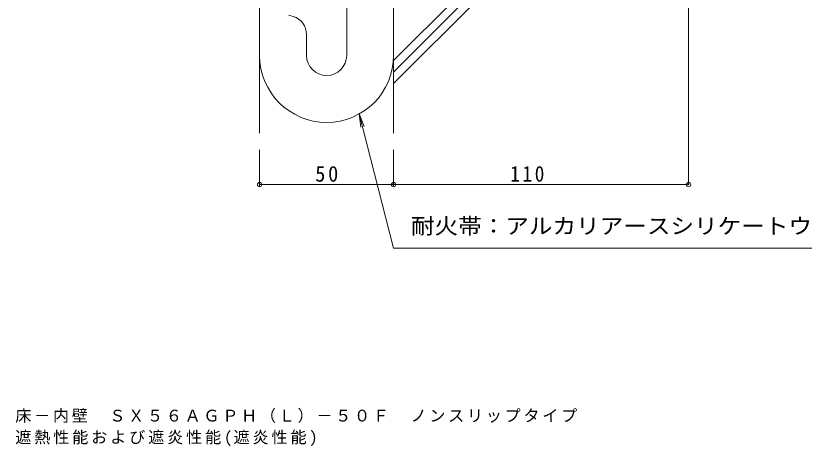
# Model space of a CAD drawing. Units: millimetres at full size, sheet at 1:2; details may follow other scales. Extents: x -168 to 306, y -274 to 174.
# Drawn here: x -167.5 to 126.6, y -274.1 to -113.7 of the extents above; entities that cross this region are included whole.
import ezdxf
from ezdxf.enums import TextEntityAlignment as Align

# ---------------------------------------------------------------- set-up
doc = ezdxf.new("R2010")
doc.units = ezdxf.units.MM
doc.header["$LTSCALE"] = 2
doc.header["$PDMODE"] = 32
doc.header["$PDSIZE"] = 1.6
for name, color, linetype, lineweight in [('D-2', 3, 'Continuous', 9), ('D-3', 6, 'Continuous', 5), ('D-4', 7, 'Continuous', 9), ('D-5', 7, 'Continuous', 9)]:
    doc.layers.add(name, color=color, linetype=linetype, lineweight=lineweight)
doc.styles.add('ＭＳ ゴシック', font='')
doc.styles.get('ＭＳ ゴシック').set_extended_font_data('MS Gothic')

msp = doc.modelspace()

# ---------------------------------------------------------------- linework, layer by layer
at = {"layer": 'D-2', "color": 4}
for p, q in [((-44.022, -58.965), (-44.022, -128.412)), ((-63.991, -113.906), (-65.622, -113.412)), ((-59.022, -120.605), (-59.022, -128.412))]:
    msp.add_line(p, q, dxfattribs=at)
for centre, radius, start, end in [((-66.022, -120.605), 7, 0, 73.14159), ((-51.521, -128.412), 25, 180, 0), ((-51.521, -128.412), 7.5, 180, 0)]:
    msp.add_arc(centre, radius, start, end, dxfattribs=at)
at = {"layer": 'D-3'}
for p, q in [((-76.522, -15.012), (-76.522, -157.406)), ((-26.522, -15.012), (-26.522, -157.406)), ((-26.522, -130.388), (70.455, -33.412)), ((-26.522, -134.63), (74.697, -33.412)), ((-26.522, -138.873), (78.557, -33.794))]:
    msp.add_line(p, q, dxfattribs=at)
at = {"layer": 'D-4'}
for p, q in [((-76.522, -176.593), (-76.522, -163.584)), ((-26.522, -176.593), (-26.522, -163.584)), ((-76.522, -176.593), (-76.522, -177.193)), ((-26.522, -176.593), (-26.522, -177.193))]:
    msp.add_line(p, q, dxfattribs=at)
msp.add_lwpolyline([(-76.522, -176.593), (83.478, -176.593), (83.478, -48.93)], dxfattribs=at)
for p in [(-76.522, -176.593), (-26.522, -176.593), (83.478, -176.593)]:
    msp.add_point(p, dxfattribs=at)
at = {"layer": 'D-5'}
for p, q in [((-39.334, -150.24), (-38.762, -155.207)), ((-39.334, -150.24), (-37.496, -154.89)), ((-39.334, -150.24), (-26.576, -200.247)), ((248.534, -200.247), (-26.576, -200.247))]:
    msp.add_line(p, q, dxfattribs=at)

# ---------------------------------------------------------------- texts
at = {"layer": 'D-4', "color": 2, "char_height": 5.865, "attachment_point": 7, "style": 'ＭＳ ゴシック'}
for s, insert in [('\\T1.27;\\W0.95;50', (-55.772, -175.593)), ('\\T1.27;\\W0.9;110', (16.978, -175.593))]:
    msp.add_mtext(s, dxfattribs=dict(at, insert=insert))
at = {"layer": 'D-5', "color": 2, "style": 'ＭＳ ゴシック', "width": 1.1}
msp.add_text('耐火帯：アルカリアースシリケートウール\u3000ｔ＝２５（１２．５）', height=5.865, dxfattribs=at).set_placement((-20.068, -196.72), align=Align.BOTTOM_LEFT)
at = {"layer": 'D-5', "char_height": 4.399, "attachment_point": 7, "style": 'ＭＳ ゴシック'}
for s, insert in [('\\T1.17;床－内壁\u3000ＳＸ５６ＡＧＰＨ（Ｌ）－５０Ｆ\u3000ノンスリップタイプ', (-167.651, -265.496)), ('\\T1.18;遮熱性能および遮炎性能(遮炎性能)', (-167.651, -274.132))]:
    msp.add_mtext(s, dxfattribs=dict(at, insert=insert))

doc.saveas('drawing.dxf')
